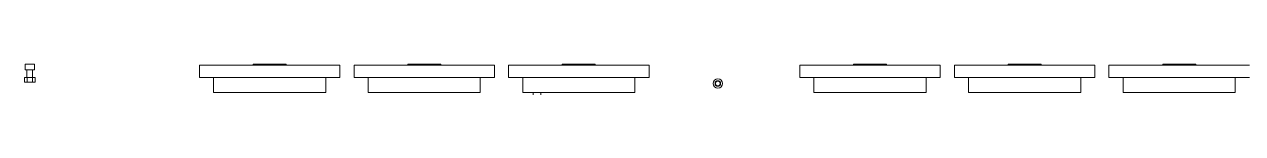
# Model space of a CAD drawing. Header units: millimetres. Extents: x -1052 to 3351, y 0 to 2015.
# Drawn here: x -225.62 to -206.5, y 1747.55 to 1748.02 of the extents above; entities that cross this region are included whole.
import ezdxf

# ---------------------------------------------------------------- set-up
doc = ezdxf.new("R2010")
doc.units = ezdxf.units.MM
for name, color, linetype, lineweight in [('149-149-13SOLIDLINE！实线层', 7, 'Continuous', 18), ('AM_CL', 7, 'Continuous', 15), ('ECMA-C20602ESSOLIDLINE！实线层', 7, 'Continuous', 18), ('ISO4032-M6-6SOLIDLINE！实线层', 7, 'Continuous', 18), ('ISO4762-M6X10-8_8SOLIDLINE！实线层', 7, 'Continuous', 18), ('ISO4762-M6X12-8_8SOLIDLINE！实线层', 7, 'Continuous', 18)]:
    doc.layers.add(name, color=color, linetype=linetype, lineweight=lineweight)
doc.layers.add('@ New Renovation', color=7, linetype='Continuous')

# ---------------------------------------------------------------- blocks, each defined once
blk = doc.blocks.new('*X870')
at = {"layer": '149-149-13SOLIDLINE！实线层', "color": 7, "linetype": 'Continuous'}
for p, q in [((-5444.6, 784.3), (-5431.6, 784.3)), ((-5444.6, 635.3), (-5444.6, 784.3)), ((-5431.6, 635.3), (-5431.6, 784.3)), ((-5431.6, 769.3), (-5415.6, 769.3)), ((-5415.6, 769.3), (-5415.6, 650.3)), ((-5444.6, 727.3), (-5445.6, 727.3)), ((-5445.6, 692.3), (-5445.6, 727.3)), ((-5444.6, 692.3), (-5445.6, 692.3)), ((-5431.6, 650.3), (-5415.6, 650.3)), ((-5431.6, 635.3), (-5444.6, 635.3)), ((-5444.6, 620.3), (-5431.6, 620.3)), ((-5444.6, 471.3), (-5444.6, 620.3)), ((-5431.6, 471.3), (-5431.6, 620.3)), ((-5431.6, 605.3), (-5415.6, 605.3)), ((-5415.6, 605.3), (-5415.6, 486.3)), ((-5444.6, 563.3), (-5445.6, 563.3)), ((-5445.6, 528.3), (-5445.6, 563.3)), ((-5444.6, 528.3), (-5445.6, 528.3)), ((-5431.6, 486.3), (-5415.6, 486.3)), ((-5431.6, 471.3), (-5444.6, 471.3)), ((-5444.6, 456.3), (-5431.6, 456.3)), ((-5444.6, 307.3), (-5444.6, 456.3)), ((-5431.6, 307.3), (-5431.6, 456.3)), ((-5431.6, 441.3), (-5415.6, 441.3)), ((-5415.6, 441.3), (-5415.6, 322.3)), ((-5444.6, 399.3), (-5445.6, 399.3)), ((-5445.6, 364.3), (-5445.6, 399.3)), ((-5444.6, 364.3), (-5445.6, 364.3)), ((-5431.6, 322.3), (-5415.6, 322.3)), ((-5431.6, 307.3), (-5444.6, 307.3)), ((-5444.6, 147.3), (-5431.6, 147.3)), ((-5444.6, -1.7), (-5444.6, 147.3)), ((-5431.6, -1.7), (-5431.6, 147.3)), ((-5431.6, 132.3), (-5415.6, 132.3)), ((-5415.6, 132.3), (-5415.6, 13.3)), ((-5444.6, 90.3), (-5445.6, 90.3)), ((-5445.6, 55.3), (-5445.6, 90.3)), ((-5444.6, 55.3), (-5445.6, 55.3)), ((-5431.6, 13.3), (-5415.6, 13.3)), ((-5431.6, -1.7), (-5444.6, -1.7)), ((-5444.6, -16.7), (-5431.6, -16.7)), ((-5444.6, -165.7), (-5444.6, -16.7)), ((-5431.6, -165.7), (-5431.6, -16.7)), ((-5431.6, -31.7), (-5415.6, -31.7)), ((-5415.6, -31.7), (-5415.6, -150.7)), ((-5444.6, -73.7), (-5445.6, -73.7)), ((-5445.6, -108.7), (-5445.6, -73.7)), ((-5444.6, -108.7), (-5445.6, -108.7)), ((-5431.6, -150.7), (-5415.6, -150.7)), ((-5431.6, -165.7), (-5444.6, -165.7)), ((-5444.6, -180.7), (-5431.6, -180.7)), ((-5444.6, -329.7), (-5444.6, -180.7)), ((-5431.6, -329.7), (-5431.6, -180.7)), ((-5431.6, -195.7), (-5415.6, -195.7)), ((-5415.6, -195.7), (-5415.6, -314.7)), ((-5444.6, -237.7), (-5445.6, -237.7)), ((-5445.6, -272.7), (-5445.6, -237.7)), ((-5444.6, -272.7), (-5445.6, -272.7)), ((-5431.6, -314.7), (-5415.6, -314.7))]:
    blk.add_line(p, q, dxfattribs=at)
at = {"layer": 'ECMA-C20602ESSOLIDLINE！实线层', "color": 7, "linetype": 'Continuous'}
for p, q in [((-5415.6, 430.1), (-5413.1, 430.1)), ((-5415.6, 422.1), (-5413.1, 422.1))]:
    blk.add_line(p, q, dxfattribs=at)
at = {"layer": 'ISO4032-M6-6SOLIDLINE！实线层', "color": 7, "linetype": 'Continuous'}
for p, q in [((-5431.1, 970.1), (-5431.6, 969.3)), ((-5426.8, 970.1), (-5431.1, 970.1)), ((-5426.4, 969.3), (-5426.8, 970.1)), ((-5431.6, 969.3), (-5431.6, 959.3)), ((-5431.1, 958.5), (-5431.6, 959.3)), ((-5426.8, 967.2), (-5431.1, 967.2)), ((-5426.8, 961.4), (-5431.1, 961.4)), ((-5426.8, 958.5), (-5431.1, 958.5)), ((-5426.4, 959.3), (-5426.8, 958.5)), ((-5426.4, 959.3), (-5426.4, 969.3))]:
    blk.add_line(p, q, dxfattribs=at)
for points, knots in [([(-5431.1, 970.1), (-5431.3, 969.8), (-5431.5, 969.4), (-5431.6, 968.9), (-5431.6, 968.6)], [0, 0, 0, 0, 0.786591, 1.527566, 1.527566, 1.527566, 1.527566]), ([(-5426.8, 970.1), (-5426.7, 969.8), (-5426.5, 969.4), (-5426.4, 968.9), (-5426.4, 968.6)], [0, 0, 0, 0, 0.786591, 1.527566, 1.527566, 1.527566, 1.527566]), ([(-5431.6, 968.6), (-5431.6, 968.4), (-5431.5, 967.9), (-5431.3, 967.4), (-5431.1, 967.2)], [0, 0, 0, 0, 0.740975, 1.527566, 1.527566, 1.527566, 1.527566]), ([(-5431.1, 961.4), (-5431.3, 961.2), (-5431.5, 960.7), (-5431.6, 960.2), (-5431.6, 960)], [0, 0, 0, 0, 0.786591, 1.527566, 1.527566, 1.527566, 1.527566]), ([(-5431.6, 960), (-5431.6, 959.7), (-5431.5, 959.2), (-5431.3, 958.7), (-5431.1, 958.5)], [0, 0, 0, 0, 0.740975, 1.527566, 1.527566, 1.527566, 1.527566]), ([(-5426.4, 968.6), (-5426.4, 968.4), (-5426.5, 967.9), (-5426.7, 967.4), (-5426.8, 967.2)], [0, 0, 0, 0, 0.740975, 1.527566, 1.527566, 1.527566, 1.527566]), ([(-5426.8, 961.4), (-5426.7, 961.2), (-5426.5, 960.7), (-5426.4, 960.2), (-5426.4, 960)], [0, 0, 0, 0, 0.786591, 1.527566, 1.527566, 1.527566, 1.527566]), ([(-5426.4, 960), (-5426.4, 959.7), (-5426.5, 959.2), (-5426.7, 958.7), (-5426.8, 958.5)], [0, 0, 0, 0, 0.740975, 1.527566, 1.527566, 1.527566, 1.527566])]:
    blk.add_open_spline(points, degree=3, knots=knots, dxfattribs=at)
for points in [[(-5431.1, 967.2), (-5431.4, 966.2), (-5431.6, 965.3), (-5431.6, 964.3)], [(-5431.6, 964.3), (-5431.6, 963.3), (-5431.4, 962.3), (-5431.1, 961.4)], [(-5426.8, 967.2), (-5426.6, 966.2), (-5426.4, 965.3), (-5426.4, 964.3)], [(-5426.4, 964.3), (-5426.4, 963.3), (-5426.6, 962.3), (-5426.8, 961.4)]]:
    blk.add_open_spline(points, degree=3, dxfattribs=at)
at = {"layer": 'ISO4762-M6X10-8_8SOLIDLINE！实线层', "color": 7, "linetype": 'Continuous'}
for p, q in [((-5445.6, 959.8), (-5445.6, 968.8)), ((-5445.1, 969.3), (-5439.6, 969.3)), ((-5445.1, 959.3), (-5439.6, 959.3)), ((-5439.6, 959.3), (-5439.6, 969.3)), ((-5439.6, 967.3), (-5431.6, 967.3)), ((-5439.6, 961.3), (-5431.6, 961.3))]:
    blk.add_line(p, q, dxfattribs=at)
for centre, start, end in [((-5445.1, 968.8), 90, 180), ((-5445.1, 959.8), 180, 270)]:
    blk.add_arc(centre, 0.5, start, end, dxfattribs=at)
at = {"layer": 'ISO4762-M6X12-8_8SOLIDLINE！实线层', "color": 7, "linetype": 'Continuous'}
for radius in [5, 3, 2.5]:
    blk.add_circle((-5425.1, 234.3), radius, dxfattribs=at)
at = {"layer": 'ISO4762-M6X12-8_8SOLIDLINE！实线层', "color": 3, "linetype": 'Continuous'}
blk.add_arc((-5425.1, 234.3), 2.5, 345, 285, dxfattribs=at)
blk = doc.blocks.new('1111')
at = {"layer": '@ New Renovation', "color": 0, "xscale": -1.000000000000001, "rotation": 90}
blk.add_blockref('*X870', (742235.8, 28062.8), dxfattribs=at)

msp = doc.modelspace()

# ---------------------------------------------------------------- block references
at = {"layer": 'AM_CL', "xscale": 0.01479181789831161, "yscale": 0.01479181789831161, "zscale": 0.01479181789831161}
msp.add_blockref('1111', (-11190.2858, 1252.3689), dxfattribs=at)

doc.saveas('drawing.dxf')
